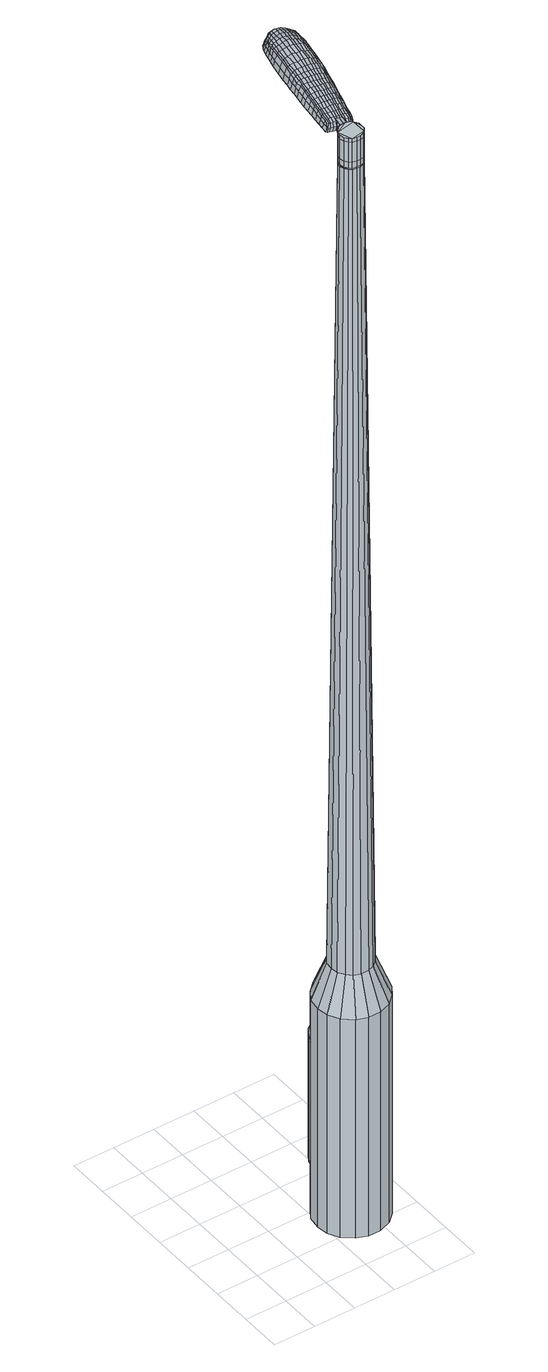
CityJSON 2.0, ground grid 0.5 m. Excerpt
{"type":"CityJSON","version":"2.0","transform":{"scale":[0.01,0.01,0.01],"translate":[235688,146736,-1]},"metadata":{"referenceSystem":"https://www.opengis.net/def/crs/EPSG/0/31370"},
"CityObjects":{
"object1":{"type":"GenericCityObject","attributes":{"cluster":648,"mean_distance_to_centroid":0.262,"new_centroid_x":235689.38,"new_centroid_y":146736.75,"mean_distance_to_camera":8.25,"H1":6.86,"H2":7.5,"Z_final":112.67,"cluster2":-1,"proj_x":235690.95,"proj_y":146737.03,"id_line":88695,"bearing_l":169.84,"distance":1.6,"orientation":"right","G_obj":79.84},"geometry":[{"type":"MultiSurface","lod":"2","boundaries":[[[0,1,2,3]],[[1,4,5,2]],[[4,6,7,5]],[[6,8,9,7]],[[8,10,11,9]],[[10,12,13,11]],[[12,14,15,13]],[[14,16,17,15]],[[16,18,19,17]],[[18,20,21,19]],[[20,22,23,21]],[[22,24,25,23]],[[24,26,27,25]],[[26,28,29,27]],[[28,30,31,29]],[[30,32,33,31]],[[32,34,35,33]],[[34,0,3,35]],[[36,37,38,39]],[[38,40,41,42]],[[41,43,42]],[[42,44,45,46]],[[45,47,46]],[[46,48,49,50]],[[49,51,50]],[[42,46,50,38]],[[50,52,39,38]],[[53,36,39]],[[2,5,7,35]],[[7,9,11,15]],[[11,13,15]],[[15,17,19,23]],[[19,21,23]],[[23,25,27,31]],[[27,29,31]],[[15,23,31,7]],[[31,33,35,7]],[[3,2,35]],[[1,0,54,55]],[[0,34,56,54]],[[34,32,57,56]],[[32,30,58,57]],[[30,28,59,58]],[[28,26,60,59]],[[26,24,61,60]],[[24,22,62,61]],[[22,20,63,62]],[[20,18,64,63]],[[18,16,65,64]],[[16,14,66,65]],[[14,12,67,66]],[[12,10,68,67]],[[10,8,69,68]],[[8,6,70,69]],[[6,4,71,70]],[[4,1,55,71]],[[55,54,72,73]],[[54,56,74,72]],[[56,57,75,74]],[[57,58,76,75]],[[58,59,77,76]],[[59,60,78,77]],[[60,61,79,78]],[[61,62,80,79]],[[62,63,81,80]],[[63,64,82,81]],[[64,65,83,82]],[[65,66,84,83]],[[66,67,85,84]],[[67,68,86,85]],[[68,69,87,86]],[[69,70,88,87]],[[70,71,89,88]],[[71,55,73,89]],[[72,90,91,92]],[[74,93,90,72]],[[94,95,93,74]],[[96,97,95,94]],[[98,99,97,96]],[[100,101,99,98]],[[102,103,101,100]],[[104,105,103,102]],[[106,107,105,104]],[[82,108,107,106]],[[83,109,108,82]],[[110,111,109,83]],[[112,113,111,110]],[[114,115,113,112]],[[87,116,115,114]],[[117,118,116,87]],[[119,120,118,117]],[[92,91,120,119]],[[121,122,123,124]],[[125,121,124,126]],[[127,125,126,128]],[[129,127,128,130]],[[131,129,130,132]],[[133,131,132,134]],[[135,133,134,136]],[[137,135,136,138]],[[139,137,138,140]],[[141,139,140,142]],[[143,141,142,144]],[[145,143,144,146]],[[147,145,146,148]],[[149,147,148,150]],[[151,149,150,152]],[[153,151,152,154]],[[73,72,92]],[[75,94,74]],[[75,76,96,94]],[[76,77,98,96]],[[77,78,100,98]],[[78,79,102,100]],[[79,80,104,102]],[[80,81,106,104]],[[81,82,106]],[[84,110,83]],[[84,85,112,110]],[[85,86,114,112]],[[86,87,114]],[[88,117,87]],[[88,89,119,117]],[[89,73,92,119]],[[155,91,90]],[[155,156,120,91]],[[156,157,118,120]],[[157,116,118]],[[158,115,116]],[[158,159,113,115]],[[159,160,111,113]],[[160,109,111]],[[161,107,108]],[[161,162,105,107]],[[162,163,103,105]],[[163,164,101,103]],[[164,165,99,101]],[[165,166,97,99]],[[166,167,95,97]],[[167,93,95]],[[39,52,153,168]],[[155,90,169,154]],[[53,39,168,122]],[[90,93,123,169]],[[36,53,122,121]],[[93,167,124,123]],[[37,36,121,125]],[[167,166,126,124]],[[38,37,125,127]],[[166,165,128,126]],[[40,38,127,129]],[[165,164,130,128]],[[41,40,129,131]],[[164,163,132,130]],[[43,41,131,133]],[[163,162,134,132]],[[42,43,133,135]],[[162,161,136,134]],[[44,42,135,137]],[[161,108,138,136]],[[45,44,137,139]],[[108,109,140,138]],[[47,45,139,141]],[[109,160,142,140]],[[46,47,141,143]],[[160,159,144,142]],[[48,46,143,145]],[[159,158,146,144]],[[49,48,145,147]],[[158,116,148,146]],[[51,49,147,149]],[[116,157,150,148]],[[50,51,149,151]],[[157,156,152,150]],[[52,50,151,153]],[[156,155,154,152]],[[153,154,170,171]],[[154,169,172,170]],[[169,123,173,172]],[[123,122,174,173]],[[122,168,175,174]],[[168,153,171,175]],[[176,177,178,179]],[[180,176,179,181]],[[176,180,182,183]],[[177,176,183,184]],[[185,186,187,188]],[[189,185,188,190]],[[185,189,191,192]],[[186,185,192,193]],[[194,195,196,197]],[[198,194,197,199]],[[194,198,200,201]],[[195,194,201,202]],[[203,204,205,206]],[[207,203,206,208]],[[203,207,209,210]],[[204,203,210,211]],[[212,213,214,215]],[[216,212,215,217]],[[212,216,218,219]],[[213,212,219,220]],[[221,222,223,224]],[[225,221,224,226]],[[221,225,227,228]],[[222,221,228,229]],[[230,231,232,233]],[[222,230,233,223]],[[230,222,229,234]],[[231,230,234,235]],[[236,237,238,239]],[[231,236,239,232]],[[236,231,235,240]],[[237,236,240,241]],[[242,180,181,243]],[[237,242,243,238]],[[242,237,241,244]],[[180,242,244,182]],[[245,246,247,248]],[[249,245,248,250]],[[245,249,251,252]],[[246,245,252,253]],[[254,255,256,257]],[[246,254,257,247]],[[254,246,253,258]],[[255,254,258,259]],[[260,261,262,263]],[[255,260,263,256]],[[260,255,259,264]],[[261,260,264,265]],[[266,267,268,269]],[[261,266,269,262]],[[266,261,265,270]],[[267,266,270,271]],[[272,177,184,273]],[[267,272,273,268]],[[272,267,271,274]],[[177,272,274,178]],[[275,276,277,278]],[[279,275,278,280]],[[275,279,281,282]],[[276,275,282,283]],[[284,285,286,287]],[[276,284,287,277]],[[284,276,283,288]],[[285,284,288,289]],[[290,291,292,293]],[[285,290,293,286]],[[290,285,289,294]],[[291,290,294,295]],[[296,189,190,297]],[[291,296,297,292]],[[296,291,295,298]],[[189,296,298,191]],[[299,300,301,302]],[[303,299,302,304]],[[299,303,305,306]],[[300,299,306,307]],[[308,309,310,311]],[[300,308,311,301]],[[308,300,307,312]],[[309,308,312,313]],[[314,315,316,317]],[[309,314,317,310]],[[314,309,313,318]],[[315,314,318,319]],[[320,321,322,323]],[[315,320,323,316]],[[320,315,319,324]],[[321,320,324,325]],[[326,186,193,327]],[[321,326,327,322]],[[326,321,325,328]],[[186,326,328,187]],[[329,215,214,330]],[[331,329,330,332]],[[329,331,333,334]],[[215,329,334,217]],[[335,331,332,336]],[[337,335,336,338]],[[335,337,339,340]],[[331,335,340,333]],[[341,337,338,342]],[[343,341,342,344]],[[341,343,345,346]],[[337,341,346,339]],[[347,343,344,348]],[[349,347,348,350]],[[347,349,351,352]],[[343,347,352,345]],[[353,349,350,354]],[[204,353,354,205]],[[353,204,211,355]],[[349,353,355,351]],[[356,357,202,201]],[[358,356,201,200]],[[356,358,359,360]],[[357,356,360,361]],[[362,363,361,360]],[[364,362,360,359]],[[362,364,365,366]],[[363,362,366,367]],[[368,369,367,366]],[[370,368,366,365]],[[368,370,371,372]],[[369,368,372,373]],[[374,375,373,372]],[[376,374,372,371]],[[374,376,209,207]],[[375,374,207,208]],[[377,378,379,380]],[[279,377,380,281]],[[377,279,280,381]],[[378,377,381,382]],[[383,198,199,384]],[[378,383,384,379]],[[383,378,382,385]],[[198,383,385,200]],[[386,387,388,389]],[[225,386,389,227]],[[386,225,226,390]],[[387,386,390,391]],[[392,393,394,395]],[[387,392,395,388]],[[392,387,391,396]],[[393,392,396,397]],[[398,195,202,399]],[[393,398,399,394]],[[398,393,397,400]],[[195,398,400,196]],[[401,402,403,404]],[[183,401,404,184]],[[401,183,182,405]],[[402,401,405,406]],[[407,408,409,410]],[[402,407,410,403]],[[407,402,406,411]],[[408,407,411,412]],[[413,206,205,414]],[[408,413,414,409]],[[413,408,412,415]],[[206,413,415,208]],[[416,417,418,419]],[[188,416,419,190]],[[416,188,187,420]],[[417,416,420,421]],[[422,210,209,423]],[[417,422,423,418]],[[422,417,421,424]],[[210,422,424,211]],[[425,426,427,428]],[[303,425,428,305]],[[425,303,304,429]],[[426,425,429,430]],[[431,216,217,432]],[[426,431,432,427]],[[431,426,430,433]],[[216,431,433,218]],[[434,435,436,437]],[[249,434,437,251]],[[434,249,250,438]],[[435,434,438,439]],[[440,441,442,443]],[[435,440,443,436]],[[440,435,439,444]],[[441,440,444,445]],[[446,213,220,447]],[[441,446,447,442]],[[446,441,445,448]],[[213,446,448,214]],[[449,450,439,438]],[[248,449,438,250]],[[449,248,247,451]],[[450,449,451,452]],[[453,454,445,444]],[[450,453,444,439]],[[453,450,452,455]],[[454,453,455,456]],[[457,330,214,448]],[[454,457,448,445]],[[457,454,456,458]],[[330,457,458,332]],[[459,460,461,462]],[[306,459,462,307]],[[459,306,305,428]],[[460,459,428,427]],[[463,334,333,464]],[[460,463,464,461]],[[463,460,427,432]],[[334,463,432,217]],[[465,466,452,451]],[[257,465,451,247]],[[465,257,256,467]],[[466,465,467,468]],[[469,470,456,455]],[[466,469,455,452]],[[469,466,468,471]],[[470,469,471,472]],[[473,336,332,458]],[[470,473,458,456]],[[473,470,472,474]],[[336,473,474,338]],[[475,476,477,478]],[[312,475,478,313]],[[475,312,307,462]],[[476,475,462,461]],[[479,340,339,480]],[[476,479,480,477]],[[479,476,461,464]],[[340,479,464,333]],[[481,482,468,467]],[[263,481,467,256]],[[481,263,262,483]],[[482,481,483,484]],[[485,486,472,471]],[[482,485,471,468]],[[485,482,484,487]],[[486,485,487,488]],[[489,342,338,474]],[[486,489,474,472]],[[489,486,488,490]],[[342,489,490,344]],[[491,492,493,494]],[[318,491,494,319]],[[491,318,313,478]],[[492,491,478,477]],[[495,346,345,496]],[[492,495,496,493]],[[495,492,477,480]],[[346,495,480,339]],[[497,498,484,483]],[[269,497,483,262]],[[497,269,268,499]],[[498,497,499,500]],[[501,502,488,487]],[[498,501,487,484]],[[501,498,500,503]],[[502,501,503,504]],[[505,348,344,490]],[[502,505,490,488]],[[505,502,504,506]],[[348,505,506,350]],[[507,508,509,510]],[[324,507,510,325]],[[507,324,319,494]],[[508,507,494,493]],[[511,352,351,512]],[[508,511,512,509]],[[511,508,493,496]],[[352,511,496,345]],[[513,514,500,499]],[[273,513,499,268]],[[513,273,184,404]],[[514,513,404,403]],[[515,516,504,503]],[[514,515,503,500]],[[515,514,403,410]],[[516,515,410,409]],[[517,354,350,506]],[[516,517,506,504]],[[517,516,409,414]],[[354,517,414,205]],[[518,519,421,420]],[[328,518,420,187]],[[518,328,325,510]],[[519,518,510,509]],[[520,355,211,424]],[[519,520,424,421]],[[520,519,509,512]],[[355,520,512,351]],[[521,522,382,381]],[[278,521,381,280]],[[521,278,277,523]],[[522,521,523,524]],[[525,358,200,385]],[[522,525,385,382]],[[525,522,524,526]],[[358,525,526,359]],[[527,528,529,530]],[[228,527,530,229]],[[527,228,227,389]],[[528,527,389,388]],[[531,532,533,534]],[[528,531,534,529]],[[531,528,388,395]],[[532,531,395,394]],[[535,357,361,536]],[[532,535,536,533]],[[535,532,394,399]],[[357,535,399,202]],[[537,538,524,523]],[[287,537,523,277]],[[537,287,286,539]],[[538,537,539,540]],[[541,364,359,526]],[[538,541,526,524]],[[541,538,540,542]],[[364,541,542,365]],[[543,544,545,546]],[[234,543,546,235]],[[543,234,229,530]],[[544,543,530,529]],[[547,548,549,550]],[[544,547,550,545]],[[547,544,529,534]],[[548,547,534,533]],[[551,363,367,552]],[[548,551,552,549]],[[551,548,533,536]],[[363,551,536,361]],[[553,554,540,539]],[[293,553,539,286]],[[553,293,292,555]],[[554,553,555,556]],[[557,370,365,542]],[[554,557,542,540]],[[557,554,556,558]],[[370,557,558,371]],[[559,560,561,562]],[[240,559,562,241]],[[559,240,235,546]],[[560,559,546,545]],[[563,564,565,566]],[[560,563,566,561]],[[563,560,545,550]],[[564,563,550,549]],[[567,369,373,568]],[[564,567,568,565]],[[567,564,549,552]],[[369,567,552,367]],[[569,570,556,555]],[[297,569,555,292]],[[569,297,190,419]],[[570,569,419,418]],[[571,376,371,558]],[[570,571,558,556]],[[571,570,418,423]],[[376,571,423,209]],[[572,573,406,405]],[[244,572,405,182]],[[572,244,241,562]],[[573,572,562,561]],[[574,575,412,411]],[[573,574,411,406]],[[574,573,561,566]],[[575,574,566,565]],[[576,375,208,415]],[[575,576,415,412]],[[576,575,565,568]],[[375,576,568,373]],[[577,578,579,580]],[[580,579,581,582]],[[583,581,579,584]],[[584,579,578,585]],[[586,587,588,589]],[[589,588,590,591]],[[592,590,588,593]],[[593,588,587,594]],[[595,596,597,598]],[[598,597,599,600]],[[601,599,597,602]],[[602,597,596,603]],[[604,605,606,607]],[[607,606,608,609]],[[610,608,606,611]],[[611,606,605,612]],[[613,614,615,616]],[[616,615,617,618]],[[619,617,615,620]],[[620,615,614,621]],[[622,623,624,625]],[[625,624,626,627]],[[628,626,624,629]],[[629,624,623,630]],[[631,632,633,634]],[[634,633,623,622]],[[630,623,633,635]],[[635,633,632,636]],[[637,638,639,640]],[[640,639,632,631]],[[636,632,639,641]],[[641,639,638,642]],[[582,581,643,644]],[[644,643,638,637]],[[642,638,643,645]],[[645,643,581,583]],[[646,647,648,649]],[[649,648,650,651]],[[652,650,648,653]],[[653,648,647,654]],[[655,656,657,658]],[[658,657,647,646]],[[654,647,657,659]],[[659,657,656,660]],[[661,662,663,664]],[[664,663,656,655]],[[660,656,663,665]],[[665,663,662,666]],[[667,668,669,670]],[[670,669,662,661]],[[666,662,669,671]],[[671,669,668,672]],[[585,578,673,674]],[[674,673,668,667]],[[672,668,673,675]],[[675,673,578,577]],[[676,677,678,679]],[[679,678,680,681]],[[682,680,678,683]],[[683,678,677,684]],[[685,686,687,688]],[[688,687,677,676]],[[684,677,687,689]],[[689,687,686,690]],[[691,692,693,694]],[[694,693,686,685]],[[690,686,693,695]],[[695,693,692,696]],[[591,590,697,698]],[[698,697,692,691]],[[696,692,697,699]],[[699,697,590,592]],[[700,701,702,703]],[[703,702,704,705]],[[706,704,702,707]],[[707,702,701,708]],[[709,710,711,712]],[[712,711,701,700]],[[708,701,711,713]],[[713,711,710,714]],[[715,716,717,718]],[[718,717,710,709]],[[714,710,717,719]],[[719,717,716,720]],[[721,722,723,724]],[[724,723,716,715]],[[720,716,723,725]],[[725,723,722,726]],[[594,587,727,728]],[[728,727,722,721]],[[726,722,727,729]],[[729,727,587,586]],[[613,616,730,731]],[[731,730,732,733]],[[734,732,730,735]],[[735,730,616,618]],[[733,732,736,737]],[[737,736,738,739]],[[740,738,736,741]],[[741,736,732,734]],[[739,738,742,743]],[[743,742,744,745]],[[746,744,742,747]],[[747,742,738,740]],[[745,744,748,749]],[[749,748,750,751]],[[752,750,748,753]],[[753,748,744,746]],[[751,750,754,755]],[[755,754,605,604]],[[612,605,754,756]],[[756,754,750,752]],[[603,757,758,602]],[[602,758,759,601]],[[760,759,758,761]],[[761,758,757,762]],[[762,763,764,761]],[[761,764,765,760]],[[766,765,764,767]],[[767,764,763,768]],[[768,769,770,767]],[[767,770,771,766]],[[772,771,770,773]],[[773,770,769,774]],[[774,775,776,773]],[[773,776,777,772]],[[610,777,776,608]],[[608,776,775,609]],[[778,779,780,781]],[[781,780,680,682]],[[681,680,780,782]],[[782,780,779,783]],[[600,599,784,785]],[[785,784,779,778]],[[783,779,784,786]],[[786,784,599,601]],[[787,788,789,790]],[[790,789,626,628]],[[627,626,789,791]],[[791,789,788,792]],[[793,794,795,796]],[[796,795,788,787]],[[792,788,795,797]],[[797,795,794,798]],[[603,596,799,800]],[[800,799,794,793]],[[798,794,799,801]],[[801,799,596,595]],[[802,803,804,805]],[[805,804,584,585]],[[583,584,804,806]],[[806,804,803,807]],[[808,809,810,811]],[[811,810,803,802]],[[807,803,810,812]],[[812,810,809,813]],[[604,607,814,815]],[[815,814,809,808]],[[813,809,814,816]],[[816,814,607,609]],[[817,818,819,820]],[[820,819,589,591]],[[586,589,819,821]],[[821,819,818,822]],[[610,611,823,824]],[[824,823,818,817]],[[822,818,823,825]],[[825,823,611,612]],[[826,827,828,829]],[[829,828,704,706]],[[705,704,828,830]],[[830,828,827,831]],[[618,617,832,833]],[[833,832,827,826]],[[831,827,832,834]],[[834,832,617,619]],[[835,836,837,838]],[[838,837,650,652]],[[651,650,837,839]],[[839,837,836,840]],[[841,842,843,844]],[[844,843,836,835]],[[840,836,843,845]],[[845,843,842,846]],[[621,614,847,848]],[[848,847,842,841]],[[846,842,847,849]],[[849,847,614,613]],[[840,850,839]],[[839,850,649,651]],[[646,649,850,851]],[[851,850,852]],[[846,853,854,845]],[[845,854,850,840]],[[852,850,854,855]],[[855,854,853,856]],[[613,731,857,849]],[[849,857,853,846]],[[856,853,857,858]],[[858,857,731,733]],[[859,860,861,862]],[[862,861,707,708]],[[706,707,861,829]],[[829,861,860,826]],[[734,735,863,864]],[[864,863,860,859]],[[826,860,863,833]],[[833,863,735,618]],[[852,865,866,851]],[[851,866,658,646]],[[655,658,866,867]],[[867,866,865,868]],[[856,869,870,855]],[[855,870,865,852]],[[868,865,870,871]],[[871,870,869,872]],[[733,737,873,858]],[[858,873,869,856]],[[872,869,873,874]],[[874,873,737,739]],[[875,876,877,878]],[[878,877,713,714]],[[708,713,877,862]],[[862,877,876,859]],[[740,741,879,880]],[[880,879,876,875]],[[859,876,879,864]],[[864,879,741,734]],[[868,881,882,867]],[[867,882,664,655]],[[661,664,882,883]],[[882,881,883]],[[872,884,885,871]],[[871,885,881,868]],[[883,881,885,886]],[[886,885,884,887]],[[739,743,888,874]],[[874,888,884,872]],[[887,884,888,889]],[[889,888,743,745]],[[890,891,892,893]],[[893,892,719,720]],[[714,719,892,878]],[[878,892,891,875]],[[746,747,894,895]],[[895,894,891,890]],[[875,891,894,880]],[[880,894,747,740]],[[896,897,883]],[[883,897,670,661]],[[667,670,897,898]],[[898,897,896,899]],[[887,900,901,886]],[[886,901,896,883]],[[899,896,901,902]],[[902,901,900,903]],[[745,749,904,889]],[[889,904,900,887]],[[903,900,904,905]],[[905,904,749,751]],[[906,907,908,909]],[[909,908,725,726]],[[720,725,908,893]],[[893,908,907,890]],[[752,753,910,911]],[[911,910,907,906]],[[890,907,910,895]],[[895,910,753,746]],[[899,912,913,898]],[[898,913,674,667]],[[585,674,913,805]],[[805,913,912,802]],[[903,914,915,902]],[[902,915,912,899]],[[802,912,915,811]],[[811,915,914,808]],[[751,755,916,905]],[[905,916,914,903]],[[808,914,916,815]],[[815,916,755,604]],[[822,917,918,821]],[[821,918,729,586]],[[726,729,918,909]],[[909,918,917,906]],[[612,756,919,825]],[[825,919,917,822]],[[906,917,919,911]],[[911,919,756,752]],[[783,920,921,782]],[[782,921,679,681]],[[676,679,921,922]],[[922,921,920,923]],[[601,759,924,786]],[[786,924,920,783]],[[923,920,924,925]],[[925,924,759,760]],[[926,927,928,929]],[[929,928,629,630]],[[628,629,928,790]],[[790,928,927,787]],[[930,931,932,933]],[[933,932,927,926]],[[787,927,932,796]],[[796,932,931,793]],[[762,757,934,935]],[[935,934,931,930]],[[793,931,934,800]],[[800,934,757,603]],[[923,936,937,922]],[[922,937,688,676]],[[685,688,937,938]],[[938,937,936,939]],[[760,765,940,925]],[[925,940,936,923]],[[939,936,940,941]],[[941,940,765,766]],[[942,943,944,945]],[[945,944,635,636]],[[630,635,944,929]],[[929,944,943,926]],[[946,947,948,949]],[[949,948,943,942]],[[926,943,948,933]],[[933,948,947,930]],[[768,763,950,951]],[[951,950,947,946]],[[930,947,950,935]],[[935,950,763,762]],[[939,952,953,938]],[[938,953,694,685]],[[691,694,953,954]],[[954,953,952,955]],[[766,771,956,941]],[[941,956,952,939]],[[955,952,956,957]],[[957,956,771,772]],[[958,959,960,961]],[[961,960,641,642]],[[636,641,960,945]],[[945,960,959,942]],[[962,963,964,965]],[[965,964,959,958]],[[942,959,964,949]],[[949,964,963,946]],[[774,769,966,967]],[[967,966,963,962]],[[946,963,966,951]],[[951,966,769,768]],[[955,968,969,954]],[[954,969,698,691]],[[591,698,969,820]],[[820,969,968,817]],[[772,777,970,957]],[[957,970,968,955]],[[817,968,970,824]],[[824,970,777,610]],[[807,971,972,806]],[[806,972,645,583]],[[642,645,972,961]],[[961,972,971,958]],[[813,973,974,812]],[[812,974,971,807]],[[958,971,974,965]],[[965,974,973,962]],[[609,775,975,816]],[[816,975,973,813]],[[962,973,975,967]],[[967,975,775,774]],[[577,580,179,178]],[[580,582,181,179]],[[592,593,192,191]],[[593,594,193,192]],[[595,598,197,196]],[[598,600,199,197]],[[619,620,219,218]],[[620,621,220,219]],[[622,625,224,223]],[[625,627,226,224]],[[631,634,233,232]],[[634,622,223,233]],[[637,640,239,238]],[[640,631,232,239]],[[582,644,243,181]],[[644,637,238,243]],[[652,653,252,251]],[[653,654,253,252]],[[654,659,258,253]],[[659,660,259,258]],[[660,665,264,259]],[[665,666,265,264]],[[666,671,270,265]],[[671,672,271,270]],[[672,675,274,271]],[[675,577,178,274]],[[682,683,282,281]],[[683,684,283,282]],[[684,689,288,283]],[[689,690,289,288]],[[690,695,294,289]],[[695,696,295,294]],[[696,699,298,295]],[[699,592,191,298]],[[700,703,302,301]],[[703,705,304,302]],[[709,712,311,310]],[[712,700,301,311]],[[715,718,317,316]],[[718,709,310,317]],[[721,724,323,322]],[[724,715,316,323]],[[594,728,327,193]],[[728,721,322,327]],[[778,781,380,379]],[[781,682,281,380]],[[600,785,384,199]],[[785,778,379,384]],[[627,791,390,226]],[[791,792,391,390]],[[792,797,396,391]],[[797,798,397,396]],[[798,801,400,397]],[[801,595,196,400]],[[705,830,429,304]],[[830,831,430,429]],[[831,834,433,430]],[[834,619,218,433]],[[835,838,437,436]],[[838,652,251,437]],[[841,844,443,442]],[[844,835,436,443]],[[621,848,447,220]],[[848,841,442,447]],[[976,977,978,979]],[[980,981,979,978]],[[982,983,984,985]],[[986,987,988,989]],[[977,990,991,978]],[[992,980,978,991]],[[993,982,985,994]],[[995,996,987,986]],[[990,997,998,991]],[[998,999,992,991]],[[1000,993,994,1001]],[[1002,996,995,1003]],[[997,1004,1005,998]],[[1005,1006,999,998]],[[1007,1000,1001,1008]],[[1009,1002,1003,1010]],[[1011,1012,1013,1014]],[[1015,1016,1012,1011]],[[1015,1017,1018,1016]],[[1017,1019,1020,1018]],[[1021,1022,1023,1024]],[[1025,1026,1022,1021]],[[1027,1028,1026,1025]],[[1029,1030,1028,1027]],[[1024,1013,1012,1021]],[[1021,1012,1016,1025]],[[1016,1018,1027,1025]],[[1018,1020,1029,1027]],[[985,984,981,980]],[[994,985,980,992]],[[999,1001,994,992]],[[1006,1008,1001,999]],[[986,989,983,982]],[[995,986,982,993]],[[1003,995,993,1000]],[[1010,1003,1000,1007]],[[987,1011,1014,988]],[[996,1015,1011,987]],[[1017,1015,996,1002]],[[1019,1017,1002,1009]],[[1031,1032,1033,1034]],[[1033,1035,1036,1037]],[[1033,1037,1038,1039]],[[1033,1039,1034]],[[1040,1031,1034,1041]],[[1042,1041,1034,1043]],[[1044,1043,1034]],[[1045,1033,1032,1046]],[[1047,1045,1046,1048]],[[1049,1047,1048,1050]],[[1051,1049,1050,1052]],[[1053,1051,1052,1054]],[[1054,1055,1056,1057]],[[1054,1057,1058,1059]],[[1054,1059,1060,1061]],[[1060,1062,1063,1064]],[[1060,1064,1065,1066]],[[1060,1066,1061]],[[1054,1061,1053]],[[1067,1068,1032,1031]],[[1069,1070,1035,1033]],[[1071,1072,1044,1034]],[[1068,1073,1046,1032]],[[1074,1069,1033,1045]],[[1073,1075,1048,1046]],[[1076,1074,1045,1047]],[[1075,1077,1050,1048]],[[1078,1076,1047,1049]],[[1077,1079,1052,1050]],[[1080,1078,1049,1051]],[[1079,1081,1054,1052]],[[1082,1080,1051,1053]],[[1081,1083,1055,1054]],[[1084,1085,1062,1060]],[[1086,1082,1053,1061]],[[1056,1055,1083,1087]],[[1057,1056,1087,1088]],[[1058,1057,1088,1089]],[[1059,1058,1089,1090]],[[1060,1059,1090,1084]],[[1091,1067,1031,1040]],[[1092,1091,1040,1041]],[[1093,1092,1041,1042]],[[1094,1093,1042,1043]],[[1072,1094,1043,1044]],[[1036,1035,1070,1095]],[[1063,1062,1085,1096]],[[1037,1036,1095,1097]],[[1038,1037,1097,1098]],[[1039,1038,1098,1099]],[[1034,1039,1099,1071]],[[1064,1063,1096,1100]],[[1065,1064,1100,1101]],[[1066,1065,1101,1102]],[[1061,1066,1102,1086]]]}]}
},
"vertices":[
[144,119,384],[158,114,384],[158,114,96],[144,119,96],[169,104,384],[169,104,96],[177,91,384],[177,91,96],[179,77,384],[179,77,96],[177,62,384],[177,62,96],[169,50,384],[169,50,96],[158,40,384],[158,40,96],[144,35,384],[144,35,96],[129,35,384],[129,35,96],[116,40,384],[116,40,96],[104,50,384],[104,50,96],[97,63,384],[97,63,96],[95,77,384],[95,77,96],[97,92,384],[97,92,96],[105,104,384],[105,104,96],[116,114,384],[116,114,96],[130,119,384],[130,119,96],[130,89,1524],[127,86,1524],[124,82,1524],[139,90,1524],[123,77,1524],[124,72,1524],[130,65,1524],[127,68,1524],[135,64,1524],[139,64,1524],[147,68,1524],[144,65,1524],[150,72,1524],[150,77,1524],[147,86,1524],[150,82,1524],[144,89,1524],[135,90,1524],[141,102,429],[150,99,429],[133,102,429],[124,99,429],[118,93,429],[113,86,429],[112,77,429],[113,68,429],[118,61,429],[124,55,429],[132,52,429],[141,52,429],[149,55,429],[156,61,429],[161,68,429],[162,77,429],[161,86,429],[156,93,429],[139,90,1483],[144,89,1483],[135,90,1483],[130,89,1483],[127,86,1483],[124,82,1483],[123,77,1483],[124,72,1483],[127,68,1483],[130,65,1483],[135,64,1483],[139,64,1483],[144,65,1483],[147,68,1483],[150,72,1483],[150,77,1483],[150,82,1483],[147,86,1483],[139,90,1485],[143,88,1485],[143,88,1483],[135,90,1485],[131,88,1483],[131,88,1485],[127,85,1483],[127,85,1485],[125,81,1483],[125,81,1485],[124,77,1483],[124,77,1485],[125,73,1483],[125,73,1485],[127,69,1483],[127,69,1485],[130,66,1483],[130,66,1485],[135,64,1485],[139,64,1485],[143,66,1483],[143,66,1485],[147,69,1483],[147,69,1485],[149,73,1483],[149,73,1485],[150,77,1485],[149,81,1483],[149,81,1485],[147,85,1483],[147,85,1485],[130,89,1519],[135,90,1519],[135,90,1493],[130,89,1493],[127,86,1519],[127,86,1493],[124,82,1519],[124,82,1493],[123,77,1519],[123,77,1493],[124,72,1519],[124,72,1493],[127,68,1519],[127,68,1493],[130,65,1519],[130,65,1493],[135,64,1519],[135,64,1493],[139,64,1519],[139,64,1493],[144,65,1519],[144,65,1493],[147,68,1519],[147,68,1493],[150,72,1519],[150,72,1493],[150,77,1519],[150,77,1493],[150,82,1519],[150,82,1493],[147,86,1519],[147,86,1493],[144,89,1519],[144,89,1493],[144,89,1485],[147,86,1485],[150,82,1485],[150,72,1485],[147,68,1485],[144,65,1485],[130,65,1485],[127,68,1485],[124,72,1485],[123,77,1485],[124,82,1485],[127,86,1485],[130,89,1485],[139,90,1519],[139,90,1493],[146,108,1513],[146,108,1518],[143,109,1513],[139,109,1513],[139,109,1518],[143,109,1518],[175,178,1519],[173,171,1518],[175,172,1509],[177,179,1510],[177,187,1519],[178,188,1510],[175,186,1526],[173,177,1525],[172,171,1525],[137,185,1519],[136,178,1518],[137,177,1525],[138,184,1525],[138,194,1519],[140,193,1526],[137,195,1510],[136,187,1510],[135,180,1509],[167,254,1519],[171,254,1519],[171,254,1513],[167,255,1513],[163,254,1519],[163,255,1513],[163,252,1524],[167,253,1524],[171,252,1524],[154,181,1530],[153,174,1529],[156,174,1529],[157,181,1530],[156,190,1531],[159,190,1531],[152,191,1530],[151,182,1530],[149,175,1529],[140,102,1512],[143,101,1512],[143,103,1517],[140,103,1517],[137,102,1512],[138,104,1517],[137,103,1506],[140,103,1506],[143,102,1506],[184,237,1519],[184,233,1519],[185,234,1512],[185,237,1512],[184,239,1518],[185,240,1512],[183,239,1522],[183,237,1523],[183,233,1524],[184,229,1519],[183,223,1519],[185,224,1512],[185,229,1512],[182,228,1524],[182,223,1525],[182,217,1519],[181,209,1519],[183,210,1511],[184,218,1511],[181,217,1526],[179,209,1526],[179,198,1519],[181,199,1510],[177,197,1526],[158,106,1513],[160,114,1513],[158,113,1518],[157,106,1517],[156,101,1512],[156,102,1516],[157,102,1506],[159,107,1507],[161,114,1507],[161,121,1514],[163,128,1515],[162,128,1520],[160,120,1519],[163,122,1507],[165,129,1507],[165,136,1515],[167,143,1516],[165,142,1522],[163,135,1521],[166,136,1508],[168,144,1508],[168,150,1517],[170,157,1517],[168,156,1524],[167,149,1523],[170,151,1508],[172,158,1509],[172,164,1518],[170,164,1524],[173,165,1509],[149,244,1519],[148,241,1519],[149,240,1524],[150,243,1523],[150,246,1518],[151,245,1522],[149,247,1512],[148,245,1512],[147,242,1512],[147,236,1519],[145,230,1519],[146,230,1525],[148,235,1524],[145,237,1512],[144,232,1512],[144,224,1519],[142,217,1519],[144,216,1526],[145,224,1526],[143,226,1511],[141,218,1511],[140,205,1519],[142,204,1526],[139,207,1510],[128,112,1513],[129,119,1513],[128,120,1507],[127,113,1507],[128,106,1512],[127,107,1506],[128,107,1516],[129,111,1517],[130,118,1518],[130,127,1514],[131,134,1515],[130,136,1507],[129,128,1507],[131,126,1519],[132,133,1520],[132,142,1515],[132,149,1516],[131,150,1508],[130,143,1508],[133,141,1521],[134,148,1522],[133,156,1517],[134,164,1517],[133,165,1509],[132,158,1508],[135,155,1523],[136,163,1524],[135,171,1518],[134,172,1509],[136,170,1524],[141,108,1519],[144,108,1519],[143,116,1520],[145,115,1520],[140,116,1520],[139,109,1519],[144,123,1522],[147,123,1522],[145,130,1523],[148,130,1523],[142,131,1523],[141,124,1521],[147,138,1524],[149,137,1524],[148,145,1525],[151,144,1525],[145,146,1525],[143,138,1524],[149,152,1526],[152,152,1526],[150,160,1527],[153,159,1527],[147,160,1527],[146,153,1526],[152,167,1528],[155,166,1528],[148,167,1528],[166,250,1527],[170,249,1527],[162,250,1526],[161,245,1527],[166,245,1528],[169,245,1528],[164,239,1529],[168,238,1529],[160,239,1528],[159,232,1530],[163,232,1530],[167,231,1530],[162,225,1531],[166,224,1531],[158,225,1530],[156,216,1531],[160,216,1531],[164,215,1531],[158,203,1531],[162,202,1531],[154,204,1531],[151,248,1518],[154,250,1519],[153,251,1513],[150,249,1513],[152,246,1523],[154,248,1523],[158,252,1519],[158,253,1513],[158,251,1524],[183,241,1518],[182,244,1518],[181,243,1523],[182,240,1523],[184,242,1513],[183,245,1513],[180,247,1519],[177,250,1519],[177,248,1524],[179,246,1523],[181,248,1513],[178,251,1513],[174,252,1519],[174,251,1524],[175,253,1513],[172,177,1528],[170,178,1528],[168,171,1528],[170,171,1527],[173,186,1528],[172,187,1529],[167,179,1529],[164,179,1530],[162,172,1529],[166,172,1528],[169,187,1529],[166,188,1530],[161,180,1530],[159,173,1529],[163,189,1531],[140,183,1528],[142,183,1529],[143,192,1529],[141,192,1528],[139,176,1527],[141,176,1528],[146,183,1529],[148,192,1530],[145,175,1528],[128,104,1512],[130,104,1512],[131,105,1517],[129,105,1517],[128,105,1506],[130,105,1506],[134,103,1512],[134,104,1517],[133,104,1506],[155,99,1512],[153,100,1512],[154,100,1506],[156,100,1506],[154,101,1517],[153,101,1517],[151,100,1512],[148,100,1512],[149,101,1506],[151,101,1506],[151,101,1517],[148,102,1517],[145,101,1512],[146,102,1506],[145,102,1517],[155,106,1519],[154,106,1519],[157,113,1520],[155,113,1520],[151,107,1519],[149,107,1519],[153,114,1520],[150,114,1520],[146,107,1519],[148,115,1520],[130,110,1519],[132,110,1519],[133,118,1520],[131,118,1520],[135,110,1519],[136,117,1520],[159,120,1521],[157,121,1521],[160,128,1522],[159,128,1522],[155,121,1521],[152,122,1521],[156,128,1522],[153,129,1523],[149,122,1522],[151,129,1523],[132,125,1521],[134,125,1521],[135,132,1522],[133,133,1522],[137,124,1521],[139,132,1522],[162,135,1523],[160,135,1523],[164,142,1524],[162,142,1524],[158,136,1523],[155,136,1524],[159,143,1525],[156,143,1525],[152,137,1524],[154,144,1525],[134,140,1523],[136,140,1523],[137,147,1524],[135,147,1524],[140,139,1524],[141,146,1525],[165,149,1525],[163,150,1525],[167,156,1526],[165,157,1526],[161,150,1526],[158,151,1526],[162,157,1527],[159,158,1527],[155,151,1526],[156,158,1527],[136,155,1525],[138,154,1525],[139,162,1526],[137,162,1526],[142,154,1526],[143,161,1527],[168,164,1527],[167,164,1527],[164,164,1527],[161,165,1528],[158,166,1528],[138,169,1527],[140,169,1527],[144,168,1528],[151,244,1525],[154,246,1525],[151,241,1526],[153,242,1526],[158,248,1526],[157,244,1527],[182,238,1525],[181,240,1525],[180,236,1526],[182,234,1525],[179,243,1525],[176,246,1526],[176,241,1527],[178,239,1526],[173,248,1526],[173,243,1527],[149,236,1526],[152,237,1527],[148,230,1527],[150,231,1528],[156,238,1528],[154,231,1529],[181,229,1526],[180,231,1527],[179,225,1528],[180,223,1527],[178,233,1527],[175,235,1528],[174,229,1529],[177,227,1528],[172,237,1528],[170,230,1530],[146,224,1528],[149,224,1529],[145,216,1528],[147,216,1529],[153,225,1529],[151,216,1530],[179,217,1528],[178,218,1528],[176,210,1529],[178,209,1528],[175,220,1529],[172,222,1530],[171,213,1530],[174,212,1530],[169,223,1530],[167,214,1531],[143,204,1529],[145,204,1529],[149,204,1530],[176,198,1528],[174,199,1529],[171,200,1530],[168,201,1530],[165,202,1531],[173,173,1509],[171,172,1518],[173,179,1518],[175,180,1509],[175,187,1519],[176,188,1510],[173,186,1525],[171,178,1525],[170,171,1525],[139,177,1525],[138,178,1518],[139,185,1518],[140,184,1525],[140,193,1519],[142,192,1525],[139,195,1510],[138,186,1509],[137,179,1509],[170,252,1513],[170,251,1519],[167,252,1519],[167,253,1513],[163,252,1519],[163,253,1513],[163,250,1524],[167,251,1524],[170,250,1524],[156,174,1528],[153,175,1528],[154,182,1529],[157,181,1529],[156,191,1529],[159,190,1529],[152,191,1529],[151,182,1529],[150,175,1528],[143,105,1516],[143,104,1512],[141,104,1512],[141,105,1516],[138,105,1512],[138,105,1516],[138,106,1506],[141,105,1506],[143,104,1506],[183,234,1512],[182,233,1519],[182,236,1518],[184,237,1512],[182,239,1518],[183,239,1512],[181,238,1522],[181,236,1523],[181,233,1523],[183,224,1512],[181,223,1519],[182,229,1519],[183,229,1512],[180,228,1524],[180,223,1525],[181,211,1511],[179,210,1519],[180,217,1519],[182,218,1511],[179,217,1525],[178,209,1526],[177,198,1519],[179,199,1510],[175,198,1526],[156,114,1518],[158,114,1513],[156,107,1513],[155,107,1517],[154,102,1512],[154,103,1515],[156,103,1506],[157,108,1506],[159,115,1507],[160,128,1520],[161,129,1514],[159,122,1514],[158,121,1519],[161,122,1507],[163,130,1507],[163,143,1522],[165,143,1516],[163,136,1515],[162,136,1521],[165,137,1508],[166,144,1508],[167,157,1523],[168,158,1517],[166,150,1516],[165,150,1522],[168,151,1508],[170,159,1508],[170,165,1517],[168,164,1524],[172,166,1509],[151,239,1523],[150,240,1519],[151,243,1518],[152,242,1523],[152,245,1518],[152,244,1522],[151,246,1512],[150,244,1512],[149,241,1512],[148,229,1525],[147,230,1519],[149,235,1519],[150,235,1524],[147,237,1512],[146,231,1512],[145,215,1526],[144,216,1519],[146,224,1519],[147,223,1525],[145,225,1511],[143,218,1511],[142,205,1519],[143,204,1526],[141,207,1510],[130,120,1507],[131,119,1513],[130,112,1513],[129,113,1506],[130,107,1512],[129,108,1506],[130,107,1515],[131,111,1517],[132,118,1518],[132,135,1507],[133,134,1514],[132,127,1514],[131,128,1507],[133,126,1519],[134,133,1520],[133,150,1508],[134,149,1516],[133,142,1515],[132,143,1508],[135,141,1521],[136,148,1522],[135,165,1508],[136,164,1517],[135,156,1516],[134,158,1508],[137,155,1522],[137,162,1523],[137,171,1517],[136,172,1509],[138,170,1524],[142,109,1518],[144,109,1518],[143,116,1519],[145,116,1519],[140,117,1519],[139,110,1518],[144,124,1520],[147,123,1520],[145,131,1521],[148,130,1521],[142,132,1521],[141,124,1520],[147,138,1523],[149,138,1523],[148,146,1524],[151,145,1524],[145,146,1524],[144,139,1523],[149,153,1525],[152,152,1525],[151,160,1526],[153,160,1526],[147,161,1526],[146,153,1525],[152,167,1527],[155,167,1527],[149,168,1527],[170,248,1526],[166,248,1526],[163,248,1525],[162,244,1526],[166,245,1526],[169,244,1526],[168,238,1528],[164,238,1528],[161,238,1527],[159,231,1528],[163,231,1529],[167,231,1529],[165,224,1530],[162,224,1530],[158,225,1529],[157,216,1530],[160,216,1530],[164,215,1530],[161,202,1530],[158,203,1530],[154,204,1530],[154,249,1513],[155,248,1518],[153,246,1518],[152,247,1512],[153,245,1523],[155,247,1523],[159,250,1519],[159,251,1513],[159,249,1523],[180,242,1523],[180,243,1518],[181,240,1518],[180,239,1523],[183,241,1512],[181,243,1512],[176,247,1523],[176,248,1519],[178,245,1519],[178,244,1523],[179,246,1513],[177,249,1513],[173,250,1519],[173,249,1524],[174,251,1513],[168,171,1527],[169,178,1527],[170,178,1527],[169,171,1526],[172,186,1527],[171,187,1528],[162,173,1528],[164,180,1528],[167,179,1528],[165,172,1527],[168,188,1528],[165,189,1529],[161,180,1529],[159,173,1528],[162,189,1529],[144,192,1528],[143,183,1527],[141,183,1527],[143,192,1527],[140,176,1526],[142,176,1527],[147,183,1528],[148,192,1528],[146,176,1527],[131,107,1516],[131,106,1512],[130,106,1512],[130,107,1516],[129,107,1506],[130,107,1506],[134,105,1512],[135,106,1516],[134,106,1506],[154,102,1506],[153,102,1512],[154,101,1512],[155,102,1506],[154,102,1516],[153,103,1516],[149,103,1506],[148,103,1512],[151,102,1512],[152,103,1506],[151,103,1516],[148,104,1516],[146,103,1512],[146,104,1506],[146,104,1516],[154,107,1518],[156,114,1519],[155,114,1519],[149,108,1518],[152,107,1518],[153,114,1519],[150,115,1519],[147,108,1518],[148,115,1519],[133,118,1519],[132,111,1518],[131,111,1518],[132,118,1519],[135,110,1518],[137,117,1519],[157,121,1520],[158,121,1520],[159,128,1521],[158,129,1521],[152,122,1520],[155,122,1520],[156,129,1521],[153,129,1521],[149,123,1520],[151,130,1521],[135,133,1521],[134,125,1520],[133,126,1520],[134,133,1521],[138,125,1520],[139,132,1521],[160,136,1522],[161,136,1522],[162,143,1523],[155,137,1522],[158,136,1522],[159,143,1523],[156,144,1524],[152,137,1523],[154,145,1524],[138,147,1523],[137,140,1522],[135,140,1522],[136,148,1523],[140,140,1522],[141,147,1523],[163,150,1524],[164,150,1524],[166,157,1525],[165,157,1525],[158,151,1525],[161,151,1524],[162,158,1525],[159,158,1526],[155,152,1525],[156,159,1526],[140,162,1525],[139,155,1524],[137,155,1524],[138,162,1525],[142,154,1524],[143,161,1525],[166,164,1526],[167,164,1526],[161,166,1527],[164,165,1526],[158,166,1527],[141,169,1526],[139,169,1526],[144,169,1526],[155,245,1524],[153,243,1524],[152,240,1525],[154,241,1525],[158,247,1525],[157,243,1525],[179,236,1525],[179,239,1524],[180,237,1524],[180,234,1525],[175,241,1526],[175,245,1525],[178,242,1524],[177,238,1525],[173,246,1525],[172,243,1526],[152,236,1526],[151,235,1526],[149,229,1526],[151,230,1527],[156,237,1526],[155,231,1527],[178,225,1527],[179,231,1526],[179,229,1526],[179,223,1526],[173,228,1528],[174,235,1527],[177,233,1526],[176,226,1527],[171,237,1527],[170,230,1528],[150,224,1527],[148,223,1527],[146,215,1527],[148,216,1528],[154,224,1528],[152,216,1529],[176,210,1528],[177,218,1527],[178,217,1527],[177,209,1527],[170,213,1529],[172,221,1529],[175,220,1528],[173,212,1528],[169,223,1529],[167,214,1530],[146,204,1528],[144,204,1528],[150,204,1529],[173,199,1528],[174,198,1528],[168,201,1529],[171,200,1529],[165,202,1530],[155,102,1508],[149,103,1508],[156,135,1509],[163,134,1509],[160,156,1510],[169,155,1510],[168,195,1512],[177,194,1512],[174,176,1511],[165,177,1511],[171,213,1513],[173,226,1514],[182,225,1514],[180,211,1513],[142,105,1508],[148,137,1509],[152,158,1510],[159,197,1512],[156,179,1511],[162,215,1513],[164,228,1514],[136,106,1508],[140,138,1509],[143,159,1510],[150,198,1512],[146,181,1511],[156,229,1514],[153,216,1513],[129,107,1508],[132,139,1509],[135,161,1510],[140,200,1512],[137,182,1511],[147,231,1514],[144,218,1513],[175,240,1514],[174,244,1514],[181,243,1514],[183,238,1514],[167,241,1514],[167,246,1514],[158,243,1514],[161,247,1514],[150,244,1514],[154,248,1514],[173,250,1515],[170,253,1515],[171,253,1515],[177,249,1515],[168,250,1515],[169,253,1515],[164,251,1515],[168,254,1515],[160,252,1515],[167,254,1515],[102,102,334],[104,106,334],[104,106,165],[97,94,171],[102,102,165],[100,99,165],[99,97,166],[98,95,167],[97,94,169],[100,99,334],[99,97,333],[98,95,332],[97,94,331],[97,94,328],[116,115,165],[116,115,334],[130,120,165],[130,120,334],[145,120,165],[145,120,334],[159,115,165],[159,115,334],[170,105,165],[170,105,334],[173,102,334],[175,99,334],[176,96,333],[177,94,332],[178,93,331],[178,93,328],[173,102,165],[178,93,171],[178,93,169],[177,94,167],[176,96,166],[175,99,165],[105,101,334],[106,104,334],[106,104,165],[105,101,165],[99,92,171],[99,92,328],[117,113,334],[117,113,165],[130,117,334],[130,117,165],[144,117,334],[144,117,165],[157,112,334],[157,112,165],[168,104,334],[168,104,165],[170,100,334],[175,92,328],[175,92,171],[170,100,165],[172,97,334],[174,95,333],[175,93,332],[175,92,331],[103,98,334],[101,95,333],[100,94,332],[100,93,331],[103,98,165],[175,92,169],[101,95,166],[100,94,167],[100,93,169],[175,93,167],[174,95,166],[172,97,165]
]}
